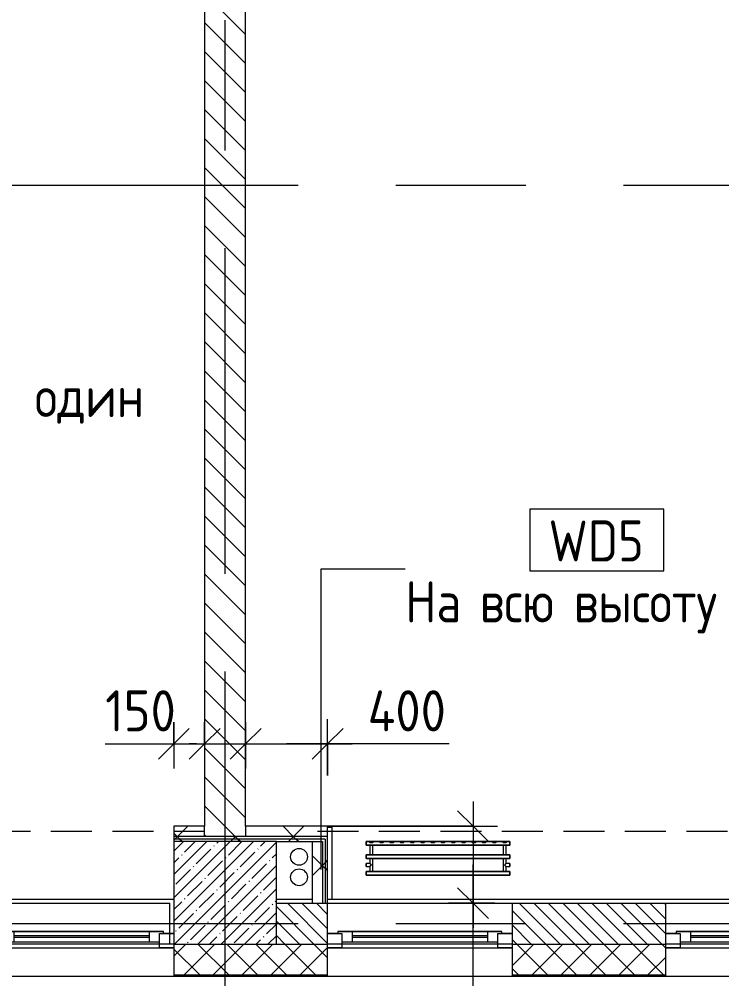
# Model space of a CAD drawing. Header units: millimetres. Extents: x 35143 to 244272, y -8553 to 29000.
# Drawn here: x 55655 to 59083, y -269 to 4409 of the extents above; entities that cross this region are included whole.
import ezdxf

# ---------------------------------------------------------------- set-up
doc = ezdxf.new("R2010")
doc.units = ezdxf.units.MM
doc.linetypes.add('ADSK_Штрих_ш2 п1', pattern=[300, 200, -100])
doc.linetypes.add('Осевая', pattern=[3175, 635, -476.25, 1587.5, -476.25])
for name, color, linetype, lineweight in [('A-ANNO-DIMS', 7, 'Continuous', 9), ('A-ANNO-DIMS-100', 7, 'Continuous', 9), ('A-DETL', 7, 'Continuous', 9), ('A-DETL-1', 7, 'ADSK_Штрих_ш2 п1', 9), ('A-GLAZ', 7, 'Continuous', 9), ('A-WALL', 7, 'Continuous', 9), ('A-WALL-1', 7, 'Continuous', 13), ('A-WALL-IDEN', 7, 'Continuous', 9), ('I-WALL', 7, 'Continuous', 9), ('S-COLS', 7, 'Continuous', 9), ('Оси', 7, 'Continuous', 9), ('Оси-2', 7, 'Осевая', 9)]:
    doc.layers.add(name, color=color, linetype=linetype, lineweight=lineweight)
for name, color, linetype, lineweight, true_color in [('A-FLOR-1', 7, 'Continuous', 9, 0xaaaaaa), ('A-WALL-2', 7, 'Continuous', 13, 0x008040), ('G-ANNO-TEXT-1', 7, 'Continuous', 9, 0x3c3c3c), ('I-WALL-2', 7, 'Continuous', 9, 0x008040), ('M-EQPM-1', 7, 'Continuous', 9, 0xaaaaaa)]:
    doc.layers.add(name, color=color, linetype=linetype, lineweight=lineweight, true_color=true_color)
doc.styles.add('GOST Common_1', font='GOST_Common.ttf', dxfattribs={"width": 0.9, "height": 200})
doc.styles.add('ISOCPEUR_1', font='isocpeur.ttf', dxfattribs={"width": 0.9, "height": 200})
doc.dimstyles.new('ISO-2_0_0_9К_Средний_округл2_1', dxfattribs={"dimscale": 304.8, "dimtxt": 199.196235, "dimasz": 0.492126, "dimexe": 0.393701, "dimexo": 0, "dimgap": 0, "dimtad": 1, "dimdec": 0, "dimrnd": 10, "dimzin": 0, "dimdsep": 46, "dimtxsty": 'ISOCPEUR_1', "dimblk1": 'OBLIQUE', "dimblk2": 'OBLIQUE', "dimsah": 1, "dimcen": 0.09, "dimdle": 0.393701, "dimazin": 0, "dimtfac": 1, "dimtdec": 4, "dimtix": 1, "dimtmove": 1, "dimatfit": 3, "dimfxl": 1, "dimtvp": 1, "dimtolj": 1, "dimtzin": 0, "dimarcsym": 2})
pattern_1 = [(45, (0, 0), (-141.42136, 141.42136), []), (135, (0, 0), (-141.42136, -141.42136), [])]

# ---------------------------------------------------------------- blocks, each defined once
blk = doc.blocks.new('BSC_Колонна _Прямоугольная - 500х500-V16-План монтажа стен и перегородок 2 этажа в осях 12-23')
at = {"layer": 'S-COLS'}
h = blk.add_hatch(dxfattribs=at)
h.set_pattern_fill('FP_28', color=256, style=0, pattern_type=2)
h.set_pattern_definition([(45, (-56660, -150), (-57.02463, 57.02463), []), (45, (-56602.975, -150), (-57.02463, 57.02463), [100.806, -20.161, 3.353, -16.808])])
h.paths.add_polyline_path([(-142, -250), (250, -250), (250, 250), (-250, 250), (-250, -250)])
for p, q in [((250, 250), (-250, 250)), ((-250, 250), (-250, -250)), ((250, -250), (250, 250)), ((-250, -250), (250, -250))]:
    blk.add_line(p, q, dxfattribs=at)
blk = doc.blocks.new('120_Окно_СКБ_1Ст - 120_Окно_СКБ_1Ст 900х2500_h_-20664874-План монтажа стен и перегородок 2 этажа в осях 12-23')
at = {"layer": 'A-GLAZ'}
for p, q in [((-450, -127), (-450, -57)), ((-450, -57), (-380, -57)), ((450, -57), (-450, -57)), ((-380, -57), (-380, -127)), ((380, -87), (-380, -87)), ((-380, -87), (-380, -127)), ((-330, -137), (-330, -87)), ((330, -137), (330, -87)), ((380, -127), (380, -57)), ((380, -57), (450, -57)), ((380, -127), (380, -87)), ((450, -57), (450, -127)), ((-380, -127), (-450, -127)), ((-450, -127), (-400, -127)), ((-380, -127), (-400, -127)), ((-400, -127), (-400, -137)), ((-400, -137), (400, -137)), ((400, -137), (-400, -137)), ((-330, -107), (330, -107)), ((330, -117), (-330, -117)), ((450, -127), (380, -127)), ((400, -127), (380, -127)), ((400, -127), (450, -127)), ((400, -137), (400, -127))]:
    blk.add_line(p, q, dxfattribs=at)
blk = doc.blocks.new('120_Окно_СКБ_2Ст - 120_Окно_СКБ_2Ст 2100х2500 _мал створка СЛЕВА_-22446485-План монтажа стен и перегородок 2 этажа в осях 12-23')
at = {"layer": 'A-GLAZ'}
for p, q in [((-1050, -127), (-1050, -57)), ((-1050, -57), (-980, -57)), ((1050, -57), (-1050, -57)), ((-980, -57), (-980, -127)), ((-220, -87), (-980, -87)), ((-980, -87), (-980, -127)), ((-930, -137), (-930, -87)), ((-270, -137), (-270, -87)), ((-220, -127), (-220, -57)), ((-220, -57), (-150, -57)), ((-220, -127), (-220, -87)), ((-150, -57), (-150, -127)), ((980, -87), (-150, -87)), ((-150, -87), (-150, -127)), ((-100, -137), (-100, -87)), ((930, -137), (930, -87)), ((980, -127), (980, -57)), ((980, -57), (1050, -57)), ((980, -127), (980, -87)), ((1050, -57), (1050, -127)), ((-980, -127), (-1050, -127)), ((-1050, -127), (-1000, -127)), ((-980, -127), (-1000, -127)), ((-1000, -127), (-1000, -137)), ((-1000, -137), (-200, -137)), ((-200, -137), (-1000, -137)), ((-930, -107), (-270, -107)), ((-270, -117), (-930, -117)), ((-150, -127), (-220, -127)), ((-200, -127), (-220, -127)), ((-200, -127), (-170, -127)), ((-200, -137), (-200, -127)), ((-150, -127), (-170, -127)), ((-170, -127), (-170, -137)), ((-170, -137), (1000, -137)), ((1000, -137), (-170, -137)), ((-100, -107), (930, -107)), ((930, -117), (-100, -117)), ((1050, -127), (980, -127)), ((1000, -127), (980, -127)), ((1000, -127), (1050, -127)), ((1000, -137), (1000, -127))]:
    blk.add_line(p, q, dxfattribs=at)
blk = doc.blocks.new('120_Окно_СКБ_2Ст - 120_Окно_СКБ_2Ст 3100х2500 _мал_ створка слева-2_-V22-План монтажа стен и перегородок 2 этажа в осях 12-23')
at = {"layer": 'A-GLAZ'}
for p, q in [((-1550, -127), (-1550, -57)), ((-1550, -57), (-1480, -57)), ((1550, -57), (-1550, -57)), ((-1480, -57), (-1480, -127)), ((-720, -87), (-1480, -87)), ((-1480, -87), (-1480, -127)), ((-1430, -137), (-1430, -87)), ((-770, -137), (-770, -87)), ((-720, -127), (-720, -57)), ((-720, -57), (-650, -57)), ((-720, -127), (-720, -87)), ((-650, -57), (-650, -127)), ((1480, -87), (-650, -87)), ((-650, -87), (-650, -127)), ((-600, -137), (-600, -87)), ((1430, -137), (1430, -87)), ((1480, -127), (1480, -57)), ((1480, -57), (1550, -57)), ((1480, -127), (1480, -87)), ((1550, -57), (1550, -127)), ((-1480, -127), (-1550, -127)), ((-1550, -127), (-1500, -127)), ((-1480, -127), (-1500, -127)), ((-1500, -127), (-1500, -137)), ((-1500, -137), (-700, -137)), ((-700, -137), (-1500, -137)), ((-1430, -107), (-770, -107)), ((-770, -117), (-1430, -117)), ((-650, -127), (-720, -127)), ((-700, -127), (-720, -127)), ((-700, -127), (-670, -127)), ((-700, -137), (-700, -127)), ((-650, -127), (-670, -127)), ((-670, -127), (-670, -137)), ((-670, -137), (1500, -137)), ((1500, -137), (-670, -137)), ((-600, -107), (1430, -107)), ((1430, -117), (-600, -117)), ((1550, -127), (1480, -127)), ((1500, -127), (1480, -127)), ((1500, -127), (1550, -127)), ((1500, -137), (1500, -127))]:
    blk.add_line(p, q, dxfattribs=at)
blk = doc.blocks.new('radiator_prado_classic_z_tip_30_po exemplyaru - Classic Z Тип 30-500-V61-План монтажа стен и перегородок 2 этажа в осях 12-23')
at = {"layer": 'M-EQPM-1'}
for p, q in [((0, 228), (0, 210)), ((700, 228), (0, 228)), ((0, 210), (0, 228)), ((0, 228), (12.5, 228)), ((0, 210), (700, 210)), ((17.5, 210), (0, 210)), ((12.5, 228), (37.5, 228)), ((37.5, 228), (12.5, 228)), ((12.5, 228), (37.5, 228)), ((12.5, 228), (17.5, 223)), ((12.5, 228), (17.5, 223)), ((32.5, 223), (17.5, 223)), ((17.5, 223), (32.5, 223)), ((17.5, 210), (17.5, 164)), ((17.5, 210), (17.5, 164)), ((18.5, 210), (17.5, 210)), ((17.5, 210), (32.5, 210)), ((32.5, 210), (17.5, 210)), ((17.5, 210), (32.5, 210)), ((19.7, 210), (18.5, 210)), ((31.5, 210), (18.5, 210)), ((21.2, 210), (19.7, 210)), ((25, 210), (21.2, 210)), ((32.5, 210), (25, 210)), ((32.5, 223), (37.5, 228)), ((37.5, 228), (32.5, 223)), ((32.5, 164), (32.5, 210)), ((32.5, 164), (32.5, 210)), ((667.5, 210), (32.5, 210)), ((37.5, 228), (62.5, 228)), ((62.5, 228), (87.5, 228)), ((87.5, 228), (62.5, 228)), ((62.5, 228), (87.5, 228)), ((62.5, 228), (67.5, 223)), ((62.5, 228), (67.5, 223)), ((82.5, 223), (67.5, 223)), ((67.5, 223), (82.5, 223)), ((82.5, 223), (87.5, 228)), ((87.5, 228), (82.5, 223)), ((87.5, 228), (112.5, 228)), ((112.5, 228), (137.5, 228)), ((137.5, 228), (112.5, 228)), ((112.5, 228), (137.5, 228)), ((112.5, 228), (117.5, 223)), ((112.5, 228), (117.5, 223)), ((132.5, 223), (117.5, 223)), ((117.5, 223), (132.5, 223)), ((132.5, 223), (137.5, 228)), ((137.5, 228), (132.5, 223)), ((137.5, 228), (162.5, 228)), ((162.5, 228), (187.5, 228)), ((187.5, 228), (162.5, 228)), ((162.5, 228), (187.5, 228)), ((162.5, 228), (167.5, 223)), ((162.5, 228), (167.5, 223)), ((182.5, 223), (167.5, 223)), ((167.5, 223), (182.5, 223)), ((182.5, 223), (187.5, 228)), ((187.5, 228), (182.5, 223)), ((187.5, 228), (212.5, 228)), ((212.5, 228), (237.5, 228)), ((237.5, 228), (212.5, 228)), ((212.5, 228), (237.5, 228)), ((212.5, 228), (217.5, 223)), ((212.5, 228), (217.5, 223)), ((232.5, 223), (217.5, 223)), ((217.5, 223), (232.5, 223)), ((232.5, 223), (237.5, 228)), ((237.5, 228), (232.5, 223)), ((237.5, 228), (262.1, 228)), ((262.5, 228), (287.5, 228)), ((287.5, 228), (262.5, 228)), ((262.5, 228), (287.5, 228)), ((262.5, 228), (267.5, 223)), ((262.5, 228), (267.5, 223)), ((282.5, 223), (267.5, 223)), ((267.5, 223), (282.5, 223)), ((282.5, 223), (287.5, 228)), ((287.5, 228), (282.5, 223)), ((287.5, 228), (312.5, 228)), ((312.5, 228), (337.5, 228)), ((337.5, 228), (312.5, 228)), ((312.5, 228), (337.5, 228)), ((312.5, 228), (317.5, 223)), ((312.5, 228), (317.5, 223)), ((332.5, 223), (317.5, 223)), ((317.5, 223), (332.5, 223)), ((332.5, 223), (337.5, 228)), ((337.5, 228), (332.5, 223)), ((337.5, 228), (362.5, 228)), ((362.5, 228), (387.5, 228)), ((387.5, 228), (362.5, 228)), ((362.5, 228), (387.5, 228)), ((362.5, 228), (367.5, 223)), ((362.5, 228), (367.5, 223)), ((382.5, 223), (367.5, 223)), ((367.5, 223), (382.5, 223)), ((382.5, 223), (387.5, 228)), ((387.5, 228), (382.5, 223)), ((387.5, 228), (412.5, 228)), ((412.5, 228), (437.5, 228)), ((437.5, 228), (412.5, 228)), ((412.5, 228), (437.5, 228)), ((412.5, 228), (417.5, 223)), ((412.5, 228), (417.5, 223)), ((432.5, 223), (417.5, 223)), ((417.5, 223), (432.5, 223)), ((432.5, 223), (437.5, 228)), ((437.5, 228), (432.5, 223)), ((437.5, 228), (462.5, 228)), ((462.5, 228), (487.5, 228)), ((487.5, 228), (462.5, 228)), ((462.5, 228), (487.5, 228)), ((462.5, 228), (467.5, 223)), ((462.5, 228), (467.5, 223)), ((482.5, 223), (467.5, 223)), ((467.5, 223), (482.5, 223)), ((482.5, 223), (487.5, 228)), ((487.5, 228), (482.5, 223)), ((487.5, 228), (512.5, 228)), ((512.5, 228), (537.5, 228)), ((537.5, 228), (512.5, 228)), ((512.5, 228), (537.5, 228)), ((512.5, 228), (517.5, 223)), ((512.5, 228), (517.5, 223)), ((532.5, 223), (517.5, 223)), ((517.5, 223), (532.5, 223)), ((532.5, 223), (537.5, 228)), ((537.5, 228), (532.5, 223)), ((537.5, 228), (562.5, 228)), ((562.5, 228), (587.5, 228)), ((587.5, 228), (562.5, 228)), ((562.5, 228), (587.5, 228)), ((562.5, 228), (567.5, 223)), ((562.5, 228), (567.5, 223)), ((582.5, 223), (567.5, 223)), ((567.5, 223), (582.5, 223)), ((582.5, 223), (587.5, 228)), ((587.5, 228), (582.5, 223)), ((587.5, 228), (612.5, 228)), ((612.5, 228), (637.5, 228)), ((637.5, 228), (612.5, 228)), ((612.5, 228), (637.5, 228)), ((612.5, 228), (617.5, 223)), ((617.5, 223), (612.5, 228)), ((632.5, 223), (617.5, 223)), ((617.5, 223), (632.5, 223)), ((632.5, 223), (637.5, 228)), ((637.5, 228), (632.5, 223)), ((637.5, 228), (662.5, 228)), ((662.5, 228), (687.5, 228)), ((687.5, 228), (662.5, 228)), ((662.5, 228), (687.5, 228)), ((662.5, 228), (667.5, 223)), ((662.5, 228), (667.5, 223)), ((682.5, 223), (667.5, 223)), ((667.5, 223), (682.5, 223)), ((667.5, 210), (667.5, 164)), ((667.5, 210), (667.5, 164)), ((682.5, 210), (667.5, 210)), ((667.5, 210), (682.5, 210)), ((671.2, 210), (667.5, 210)), ((667.5, 210), (682.5, 210)), ((681.5, 210), (668.5, 210)), ((682.5, 210), (671.2, 210)), ((682.5, 223), (687.5, 228)), ((687.5, 228), (682.5, 223)), ((682.5, 164), (682.5, 210)), ((682.5, 164), (682.5, 210)), ((700, 210), (682.5, 210)), ((687.5, 228), (700, 228)), ((700, 210), (700, 228)), ((700, 228), (700, 210)), ((700, 164), (0, 164)), ((0, 164), (0, 146)), ((0, 146), (0, 164)), ((0, 164), (17.5, 164)), ((0, 146), (700, 146)), ((17.5, 146), (0, 146)), ((32.5, 164), (17.5, 164)), ((17.5, 164), (32.5, 164)), ((32.5, 164), (17.5, 164)), ((17.5, 164), (32.5, 164)), ((17.5, 146), (17.5, 121.5)), ((17.5, 146), (17.5, 121.5)), ((17.5, 146), (19.7, 146)), ((32.5, 146), (17.5, 146)), ((17.5, 146), (32.5, 146)), ((32.5, 146), (17.5, 146)), ((18.5, 164), (31.5, 164)), ((31.5, 146), (18.5, 146)), ((19.7, 146), (26.9, 146)), ((26.9, 146), (28.7, 146)), ((28.7, 146), (32.5, 146)), ((32.5, 164), (667.5, 164)), ((32.5, 82), (32.5, 146)), ((32.5, 82), (32.5, 146)), ((667.5, 146), (32.5, 146)), ((682.5, 164), (667.5, 164)), ((667.5, 164), (682.5, 164)), ((682.5, 164), (667.5, 164)), ((667.5, 164), (682.5, 164)), ((667.5, 146), (667.5, 82)), ((667.5, 146), (667.5, 82)), ((667.5, 146), (682.5, 146)), ((682.5, 146), (667.5, 146)), ((667.5, 146), (682.5, 146)), ((682.5, 146), (667.5, 146)), ((668.5, 164), (681.5, 164)), ((681.5, 146), (668.5, 146)), ((682.5, 164), (700, 164)), ((682.5, 121.5), (682.5, 146)), ((682.5, 121.5), (682.5, 146)), ((700, 146), (682.5, 146)), ((700, 146), (700, 164)), ((700, 164), (700, 146)), ((17.5, 121.5), (0, 121.5)), ((17.5, 121.5), (0, 121.5)), ((0, 121.5), (0, 121.2)), ((0, 106.5), (0, 121.5)), ((0, 121.2), (0, 106.8)), ((0, 121.2), (0, 120.5)), ((0, 120.5), (0, 121.2)), ((0, 121.2), (0, 121.2)), ((0, 120.5), (0, 119.3)), ((0, 119.3), (0, 120.5)), ((0, 119.3), (0, 117.8)), ((0, 117.8), (0, 119.3)), ((0, 117.8), (0, 115.9)), ((0, 115.9), (0, 117.8)), ((0, 115.9), (0, 114)), ((0, 114), (0, 115.9)), ((0, 114), (0, 112.1)), ((0, 112.1), (0, 114)), ((0, 112.1), (0, 110.2)), ((0, 110.2), (0, 112.1)), ((0, 110.2), (0, 108.7)), ((0, 108.7), (0, 110.2)), ((0, 108.7), (0, 107.5)), ((0, 106.8), (0, 108.7)), ((0, 107.5), (0, 106.8)), ((0, 106.8), (0, 106.5)), ((0, 106.8), (0, 106.8)), ((0, 106.5), (17.5, 106.5)), ((0, 106.5), (17.5, 106.5)), ((17.5, 106.5), (17.5, 82)), ((17.5, 106.5), (17.5, 82)), ((700, 121.5), (682.5, 121.5)), ((700, 121.5), (682.5, 121.5)), ((682.5, 82), (682.5, 106.5)), ((682.5, 106.5), (700, 106.5)), ((682.5, 82), (682.5, 106.5)), ((682.5, 106.5), (700, 106.5)), ((700, 121.5), (700, 106.5)), ((700, 121.2), (700, 121.5)), ((700, 121.5), (700, 121.2)), ((700, 121.2), (700, 121.5)), ((700, 106.8), (700, 121.2)), ((700, 121.2), (700, 106.8)), ((700, 120.5), (700, 121.2)), ((700, 119.3), (700, 120.5)), ((700, 117.8), (700, 119.3)), ((700, 115.9), (700, 117.8)), ((700, 114), (700, 115.9)), ((700, 112.1), (700, 114)), ((700, 106.8), (700, 112.1)), ((700, 106.5), (700, 106.8)), ((700, 106.8), (700, 106.5)), ((700, 106.5), (700, 106.8)), ((700, 82), (0, 82)), ((0, 82), (0, 64)), ((0, 64), (0, 82)), ((0, 82), (17.5, 82)), ((700, 64), (0, 64)), ((0, 64), (700, 64)), ((18.5, 82), (17.5, 82)), ((17.5, 82), (32.5, 82)), ((32.5, 82), (17.5, 82)), ((17.5, 82), (32.5, 82)), ((32.5, 82), (18.5, 82)), ((18.5, 82), (31.5, 82)), ((32.5, 82), (667.5, 82)), ((682.5, 82), (667.5, 82)), ((667.5, 82), (682.5, 82)), ((682.5, 82), (667.5, 82)), ((667.5, 82), (682.5, 82)), ((668.5, 82), (681.5, 82)), ((682.5, 82), (700, 82)), ((700, 64), (700, 82)), ((700, 82), (700, 64))]:
    blk.add_line(p, q, dxfattribs=at)
for points, knots in [([(17.8, 121.2), (17.7, 121.3), (17.7, 121.3), (17.5, 121.5), (17.5, 121.5), (17.5, 121.5)], [0.8571429, 0.8571429, 0.8571429, 0.8571429, 0.8928571, 0.9285714, 1, 1, 1, 1]), ([(17.5, 121.5), (17.5, 121.5), (17.5, 121.5), (17.7, 121.3), (17.7, 121.3), (17.8, 121.2)], [0, 0, 0, 0, 0.0714286, 0.1071429, 0.1428571, 0.1428571, 0.1428571, 0.1428571]), ([(17.5, 121.5), (17.5, 121.5), (17.5, 121.5), (17.7, 121.3), (17.7, 121.3), (17.8, 121.2)], [0, 0, 0, 0, 0.0714286, 0.1071429, 0.1428571, 0.1428571, 0.1428571, 0.1428571]), ([(25, 114), (24.5, 114.5), (23.6, 115.4), (22.4, 116.6), (21.6, 117.4), (21.1, 117.9), (20.8, 118.2), (20.5, 118.5), (20.2, 118.8), (19.8, 119.1), (19.6, 119.4), (19.3, 119.7), (19, 120), (18.7, 120.3), (18.5, 120.5), (18.3, 120.7), (18.1, 120.9), (17.9, 121.1), (17.8, 121.2), (17.7, 121.3), (17.5, 121.5), (17.5, 121.5), (17.5, 121.5)], [0, 0, 0, 0, 0.142857, 0.285714, 0.357143, 0.392857, 0.428571, 0.464286, 0.5, 0.535714, 0.571429, 0.607143, 0.642857, 0.678571, 0.714286, 0.75, 0.785714, 0.821429, 0.857143, 0.892857, 0.928571, 1, 1, 1, 1]), ([(17.5, 106.5), (17.5, 106.5), (17.5, 106.5), (17.7, 106.7), (17.8, 106.8), (17.9, 106.9), (18.1, 107.1), (18.3, 107.3), (18.5, 107.5), (18.7, 107.7), (19, 108), (19.3, 108.3), (19.6, 108.6), (19.8, 108.9), (20.3, 109.3), (20.7, 109.7), (21.1, 110.1), (21.6, 110.6), (22.4, 111.4), (23.6, 112.6), (24.5, 113.5), (25, 114)], [0, 0, 0, 0, 0.071429, 0.107143, 0.142857, 0.178571, 0.214286, 0.25, 0.285714, 0.321429, 0.357143, 0.392857, 0.428571, 0.464286, 0.5, 0.571429, 0.607143, 0.642857, 0.714286, 0.857143, 1, 1, 1, 1]), ([(17.5, 106.5), (17.5, 106.5), (17.5, 106.5), (17.7, 106.7), (17.7, 106.7), (17.8, 106.8)], [0, 0, 0, 0, 0.0714286, 0.1071429, 0.1428571, 0.1428571, 0.1428571, 0.1428571]), ([(17.8, 106.8), (17.7, 106.7), (17.7, 106.7), (17.5, 106.5), (17.5, 106.5), (17.5, 106.5)], [0.8571429, 0.8571429, 0.8571429, 0.8571429, 0.8928571, 0.9285714, 1, 1, 1, 1]), ([(17.8, 106.8), (17.7, 106.7), (17.7, 106.7), (17.5, 106.5), (17.5, 106.5), (17.5, 106.5)], [0.8571429, 0.8571429, 0.8571429, 0.8571429, 0.8928571, 0.9285714, 1, 1, 1, 1]), ([(17.8, 121.2), (17.8, 121.2), (17.9, 121.1), (18.1, 120.9), (18.3, 120.7), (18.5, 120.5), (18.7, 120.3), (19, 120), (19.3, 119.7), (19.6, 119.4), (19.8, 119.1), (20.3, 118.7), (20.7, 118.3), (21.1, 117.9), (21.6, 117.4), (22.4, 116.6), (23.1, 115.9), (23.6, 115.4)], [0.1428571, 0.1428571, 0.1428571, 0.1428571, 0.1785714, 0.2142857, 0.25, 0.2857143, 0.3214286, 0.3571429, 0.3928571, 0.4285714, 0.4642857, 0.5, 0.5714286, 0.6071429, 0.6428571, 0.7142857, 0.8571429, 0.8571429, 0.8571429, 0.8571429]), ([(22.1, 111.1), (21.9, 110.9), (21.6, 110.6), (21.1, 110.1), (20.8, 109.8), (20.5, 109.5), (20.2, 109.2), (19.8, 108.9), (19.6, 108.6), (19.3, 108.3), (19, 108), (18.7, 107.7), (18.5, 107.5), (18.3, 107.3), (18.1, 107.1), (17.9, 106.9), (17.8, 106.8), (17.8, 106.8)], [0.2857143, 0.2857143, 0.2857143, 0.2857143, 0.3571429, 0.3928571, 0.4285714, 0.4642857, 0.5, 0.5357143, 0.5714286, 0.6071429, 0.6428571, 0.6785714, 0.7142857, 0.75, 0.7857143, 0.8214286, 0.8571429, 0.8571429, 0.8571429, 0.8571429]), ([(17.8, 106.8), (17.8, 106.8), (17.9, 106.9), (18.1, 107.1), (18.3, 107.3), (18.5, 107.5), (18.7, 107.7), (19, 108), (19.3, 108.3), (19.6, 108.6), (19.9, 108.8), (20.3, 109.3), (20.6, 109.6), (20.8, 109.8)], [0.1428571, 0.1428571, 0.1428571, 0.1428571, 0.1785714, 0.2142857, 0.25, 0.2857143, 0.3214286, 0.3571429, 0.3928571, 0.4285714, 0.4642857, 0.5, 0.5714286, 0.5714286, 0.5714286, 0.5714286]), ([(19.6, 119.4), (19.7, 119.3), (19.9, 119.2), (20.3, 118.7), (20.6, 118.4), (20.8, 118.2)], [0.4285714, 0.4285714, 0.4285714, 0.4285714, 0.4642857, 0.5, 0.5714286, 0.5714286, 0.5714286, 0.5714286]), ([(22.1, 116.9), (21.9, 117.1), (21.6, 117.4), (21.1, 117.9), (20.9, 118.1), (20.8, 118.2)], [0.2857143, 0.2857143, 0.2857143, 0.2857143, 0.3571429, 0.3928571, 0.4285714, 0.4285714, 0.4285714, 0.4285714]), ([(20.8, 118.2), (20.9, 118.1), (21.1, 117.9), (21.6, 117.4), (21.9, 117.1), (22.1, 116.9)], [0.5714286, 0.5714286, 0.5714286, 0.5714286, 0.6071429, 0.6428571, 0.7142857, 0.7142857, 0.7142857, 0.7142857]), ([(20.8, 109.8), (20.9, 109.9), (21.1, 110.1), (21.6, 110.6), (21.9, 110.9), (22.1, 111.1)], [0.5714286, 0.5714286, 0.5714286, 0.5714286, 0.6071429, 0.6428571, 0.7142857, 0.7142857, 0.7142857, 0.7142857]), ([(22.1, 111.1), (21.9, 110.9), (21.6, 110.6), (21.1, 110.1), (20.9, 109.9), (20.8, 109.8)], [0.2857143, 0.2857143, 0.2857143, 0.2857143, 0.3571429, 0.3928571, 0.4285714, 0.4285714, 0.4285714, 0.4285714]), ([(675, 114), (675.5, 114.5), (676.4, 115.4), (677.6, 116.6), (678.4, 117.4), (678.9, 117.9), (679.2, 118.2), (679.5, 118.5), (679.8, 118.8), (680.1, 119.2), (680.4, 119.4), (680.7, 119.7), (681, 120), (681.3, 120.3), (681.5, 120.5), (681.7, 120.7), (681.9, 120.9), (682.1, 121.1), (682.2, 121.2), (682.3, 121.3), (682.5, 121.5), (682.5, 121.5), (682.5, 121.5)], [0, 0, 0, 0, 0.142857, 0.285714, 0.357143, 0.392857, 0.428571, 0.464286, 0.5, 0.535714, 0.571429, 0.607143, 0.642857, 0.678571, 0.714286, 0.75, 0.785714, 0.821429, 0.857143, 0.892857, 0.928571, 1, 1, 1, 1]), ([(682.5, 106.5), (682.5, 106.5), (682.5, 106.5), (682.3, 106.7), (682.2, 106.8), (682.1, 106.9), (681.9, 107.1), (681.7, 107.3), (681.5, 107.5), (681.3, 107.7), (681, 108), (680.7, 108.3), (680.4, 108.6), (680.1, 108.8), (679.7, 109.3), (679.3, 109.7), (678.9, 110.1), (678.4, 110.6), (677.6, 111.4), (676.4, 112.6), (675.5, 113.5), (675, 114)], [0, 0, 0, 0, 0.071429, 0.107143, 0.142857, 0.178571, 0.214286, 0.25, 0.285714, 0.321429, 0.357143, 0.392857, 0.428571, 0.464286, 0.5, 0.571429, 0.607143, 0.642857, 0.714286, 0.857143, 1, 1, 1, 1]), ([(682.2, 121.2), (682.2, 121.2), (682.1, 121.1), (681.9, 120.9), (681.7, 120.7), (681.5, 120.5), (681.3, 120.3), (681, 120), (680.7, 119.7), (680.4, 119.4), (680.1, 119.2), (679.7, 118.7), (679.3, 118.3), (678.9, 117.9), (678.4, 117.4), (677.6, 116.6), (676.9, 115.9), (676.4, 115.4)], [0.1428571, 0.1428571, 0.1428571, 0.1428571, 0.1785714, 0.2142857, 0.25, 0.2857143, 0.3214286, 0.3571429, 0.3928571, 0.4285714, 0.4642857, 0.5, 0.5714286, 0.6071429, 0.6428571, 0.7142857, 0.8571429, 0.8571429, 0.8571429, 0.8571429]), ([(682.2, 121.2), (682.2, 121.2), (682.1, 121.1), (681.9, 120.9), (681.7, 120.7), (681.5, 120.5), (681.3, 120.3), (681, 120), (680.7, 119.7), (680.4, 119.4), (680.1, 119.2), (679.7, 118.7), (679.3, 118.3), (678.9, 117.9), (678.4, 117.4), (677.6, 116.6), (676.9, 115.9), (676.4, 115.4)], [0.1428571, 0.1428571, 0.1428571, 0.1428571, 0.1785714, 0.2142857, 0.25, 0.2857143, 0.3214286, 0.3571429, 0.3928571, 0.4285714, 0.4642857, 0.5, 0.5714286, 0.6071429, 0.6428571, 0.7142857, 0.8571429, 0.8571429, 0.8571429, 0.8571429]), ([(676.4, 115.4), (676.9, 115.9), (677.6, 116.6), (678.4, 117.4), (678.9, 117.9), (679.2, 118.2), (679.5, 118.5), (679.8, 118.8), (680.1, 119.2), (680.4, 119.4), (680.7, 119.7), (681, 120), (681.3, 120.3), (681.5, 120.5), (681.7, 120.7), (681.9, 120.9), (682.1, 121.1), (682.2, 121.2), (682.2, 121.2)], [0.1428571, 0.1428571, 0.1428571, 0.1428571, 0.2857143, 0.3571429, 0.3928571, 0.4285714, 0.4642857, 0.5, 0.5357143, 0.5714286, 0.6071429, 0.6428571, 0.6785714, 0.7142857, 0.75, 0.7857143, 0.8214286, 0.8571429, 0.8571429, 0.8571429, 0.8571429]), ([(677.9, 111.1), (678.1, 110.9), (678.4, 110.6), (678.9, 110.1), (679.2, 109.8), (679.5, 109.5), (679.8, 109.2), (680.1, 108.8), (680.4, 108.6), (680.7, 108.3), (681, 108), (681.3, 107.7), (681.5, 107.5), (681.7, 107.3), (681.9, 107.1), (682.1, 106.9), (682.2, 106.8), (682.2, 106.8)], [0.2857143, 0.2857143, 0.2857143, 0.2857143, 0.3571429, 0.3928571, 0.4285714, 0.4642857, 0.5, 0.5357143, 0.5714286, 0.6071429, 0.6428571, 0.6785714, 0.7142857, 0.75, 0.7857143, 0.8214286, 0.8571429, 0.8571429, 0.8571429, 0.8571429]), ([(677.9, 111.1), (678.1, 110.9), (678.4, 110.6), (678.9, 110.1), (679.2, 109.8), (679.5, 109.5), (679.8, 109.2), (680.1, 108.8), (680.4, 108.6), (680.7, 108.3), (681, 108), (681.3, 107.7), (681.5, 107.5), (681.7, 107.3), (681.9, 107.1), (682.1, 106.9), (682.2, 106.8), (682.2, 106.8)], [0.2857143, 0.2857143, 0.2857143, 0.2857143, 0.3571429, 0.3928571, 0.4285714, 0.4642857, 0.5, 0.5357143, 0.5714286, 0.6071429, 0.6428571, 0.6785714, 0.7142857, 0.75, 0.7857143, 0.8214286, 0.8571429, 0.8571429, 0.8571429, 0.8571429]), ([(682.2, 106.8), (682.2, 106.8), (682.1, 106.9), (681.9, 107.1), (681.7, 107.3), (681.5, 107.5), (681.3, 107.7), (681, 108), (680.7, 108.3), (680.4, 108.6), (680.1, 108.8), (679.7, 109.3), (679.3, 109.7), (678.9, 110.1), (678.4, 110.6), (678.1, 110.9), (677.9, 111.1)], [0.1428571, 0.1428571, 0.1428571, 0.1428571, 0.1785714, 0.2142857, 0.25, 0.2857143, 0.3214286, 0.3571429, 0.3928571, 0.4285714, 0.4642857, 0.5, 0.5714286, 0.6071429, 0.6428571, 0.7142857, 0.7142857, 0.7142857, 0.7142857]), ([(682.5, 121.5), (682.5, 121.5), (682.5, 121.5), (682.3, 121.3), (682.3, 121.3), (682.2, 121.2)], [0, 0, 0, 0, 0.0714286, 0.1071429, 0.1428571, 0.1428571, 0.1428571, 0.1428571]), ([(682.5, 121.5), (682.5, 121.5), (682.5, 121.5), (682.3, 121.3), (682.3, 121.3), (682.2, 121.2)], [0, 0, 0, 0, 0.0714286, 0.1071429, 0.1428571, 0.1428571, 0.1428571, 0.1428571]), ([(682.2, 121.2), (682.3, 121.3), (682.3, 121.3), (682.5, 121.5), (682.5, 121.5), (682.5, 121.5)], [0.8571429, 0.8571429, 0.8571429, 0.8571429, 0.8928571, 0.9285714, 1, 1, 1, 1]), ([(682.2, 106.8), (682.3, 106.7), (682.3, 106.7), (682.5, 106.5), (682.5, 106.5), (682.5, 106.5)], [0.8571429, 0.8571429, 0.8571429, 0.8571429, 0.8928571, 0.9285714, 1, 1, 1, 1]), ([(682.2, 106.8), (682.3, 106.7), (682.3, 106.7), (682.5, 106.5), (682.5, 106.5), (682.5, 106.5)], [0.8571429, 0.8571429, 0.8571429, 0.8571429, 0.8928571, 0.9285714, 1, 1, 1, 1]), ([(682.5, 106.5), (682.5, 106.5), (682.5, 106.5), (682.3, 106.7), (682.3, 106.7), (682.2, 106.8)], [0, 0, 0, 0, 0.0714286, 0.1071429, 0.1428571, 0.1428571, 0.1428571, 0.1428571])]:
    blk.add_open_spline(points, degree=3, knots=knots, dxfattribs=at)
for points in [[(20.8, 118.2), (20.7, 118.3), (20.5, 118.5), (20.2, 118.8), (19.9, 119.2), (19.6, 119.4), (19.3, 119.7), (19, 120), (18.7, 120.3), (18.5, 120.5), (18.3, 120.7), (18.1, 120.9), (17.9, 121.1), (17.8, 121.2), (17.8, 121.2)], [(17.8, 121.2), (17.8, 121.2), (17.9, 121.1), (18.1, 120.9), (18.3, 120.7), (18.5, 120.5), (18.7, 120.3), (19, 120), (19.3, 119.7), (19.5, 119.5), (19.6, 119.4)], [(20.8, 109.8), (20.7, 109.7), (20.5, 109.5), (20.2, 109.2), (19.9, 108.8), (19.6, 108.6), (19.3, 108.3), (19, 108), (18.7, 107.7), (18.5, 107.5), (18.3, 107.3), (18.1, 107.1), (17.9, 106.9), (17.8, 106.8), (17.8, 106.8)], [(23.6, 115.4), (23.1, 115.9), (22.6, 116.4), (22.1, 116.9)], [(22.1, 116.9), (22.6, 116.4), (23.1, 115.9), (23.6, 115.4)], [(25, 114), (24.5, 113.5), (23.6, 112.6), (22.6, 111.6), (22.1, 111.1)], [(22.1, 111.1), (22.6, 111.6), (23.1, 112.1), (23.6, 112.6)], [(23.6, 112.6), (23.1, 112.1), (22.6, 111.6), (22.1, 111.1)], [(25, 114), (24.5, 114.5), (24, 115), (23.6, 115.4)], [(23.6, 115.4), (24, 115), (24.5, 114.5), (25, 114)], [(23.6, 115.4), (24, 115), (24.5, 114.5), (25, 114)], [(23.6, 112.6), (24, 113), (24.5, 113.5), (25, 114)], [(25, 114), (24.5, 113.5), (24, 113), (23.6, 112.6)], [(676.4, 115.4), (676, 115), (675.5, 114.5), (675, 114)], [(676.4, 115.4), (676, 115), (675.5, 114.5), (675, 114)], [(675, 114), (675.5, 114.5), (676, 115), (676.4, 115.4)], [(675, 114), (675.5, 113.5), (676.4, 112.6), (677.4, 111.6), (677.9, 111.1)], [(675, 114), (675.5, 113.5), (676.4, 112.6), (677.4, 111.6), (677.9, 111.1)], [(677.9, 111.1), (677.4, 111.6), (676.4, 112.6), (675.5, 113.5), (675, 114)]]:
    blk.add_open_spline(points, degree=3, dxfattribs=at)
blk = doc.blocks.new('DIMBLOCK41-План монтажа стен и перегородок 2 этажа в осях 12-23')
at = {"layer": 'A-ANNO-DIMS-100'}
for p, q in [((57160, 722), (57160, 996)), ((56760, 982.1), (56760, 756)), ((56760, 876), (56760, 982.1)), ((56640, 876), (57280, 876)), ((57255.1, 876), (56960, 876)), ((57160, 876), (57160, 722)), ((57753.5, 876), (57255.1, 876))]:
    blk.add_line(p, q, dxfattribs=at)
at = {"layer": 'A-ANNO-DIMS-100', "lineweight": 20}
for p, q in [((56760, 876), (56835, 951)), ((57160, 876), (57235, 951)), ((56760, 876), (56685, 801)), ((57160, 876), (57085, 801))]:
    blk.add_line(p, q, dxfattribs=at)
at = {"layer": 'A-ANNO-DIMS-100', "color": 0, "insert": (57355.1, 1137.3), "char_height": 200, "width": 478.071, "attachment_point": 1, "line_spacing_factor": 1.149209, "style": 'ISOCPEUR_1'}
blk.add_mtext('400', dxfattribs=at)
blk = doc.blocks.new('_Oblique')
at = {"color": 0, "linetype": 'ByBlock', "lineweight": -2}
blk.add_line((-0.5, -0.5), (0.5, 0.5), dxfattribs=at)
blk = doc.blocks.new('DIMBLOCK42-План монтажа стен и перегородок 2 этажа в осях 12-23')
at = {"layer": 'A-ANNO-DIMS-100'}
for p, q in [((57869.1, 595), (57869.1, -20)), ((57160, 475), (57989.1, 475)), ((57869.1, 475), (57160, 475)), ((57869.1, -242.3), (57869.1, 287.5)), ((57975.2, 100), (57749.1, 100)), ((57869.1, 100), (57975.2, 100)), ((57869.1, -721.5), (57869.1, -242.3))]:
    blk.add_line(p, q, dxfattribs=at)
at = {"layer": 'A-ANNO-DIMS-100', "lineweight": 20}
for p, q in [((57869.1, 475), (57794.1, 550)), ((57869.1, 475), (57944.1, 400)), ((57869.1, 100), (57794.1, 175)), ((57869.1, 100), (57944.1, 25))]:
    blk.add_line(p, q, dxfattribs=at)
at = {"layer": 'A-ANNO-DIMS-100', "color": 0, "insert": (57607.9, -721.5), "char_height": 200, "width": 455.087, "attachment_point": 1, "rotation": 90, "line_spacing_factor": 1.149209, "style": 'ISOCPEUR_1'}
blk.add_mtext('380', dxfattribs=at)
blk = doc.blocks.new('DIMBLOCK43-План монтажа стен и перегородок 2 этажа в осях 12-23')
at = {"layer": 'A-ANNO-DIMS-100'}
for p, q in [((56410, 982.1), (56410, 756)), ((56410, 876), (56410, 982.1)), ((56560, 982.1), (56560, 756)), ((56560, 876), (56560, 982.1)), ((56075, 876), (56519.7, 876)), ((56290, 876), (56680, 876)), ((56519.7, 876), (56485, 876))]:
    blk.add_line(p, q, dxfattribs=at)
at = {"layer": 'A-ANNO-DIMS-100', "lineweight": 20}
for p, q in [((56410, 876), (56485, 951)), ((56560, 876), (56635, 951)), ((56410, 876), (56335, 801)), ((56560, 876), (56485, 801))]:
    blk.add_line(p, q, dxfattribs=at)
at = {"layer": 'A-ANNO-DIMS-100', "color": 0, "insert": (56075, 1137.3), "char_height": 200, "width": 413.715, "attachment_point": 1, "line_spacing_factor": 1.149209, "style": 'ISOCPEUR_1'}
blk.add_mtext('150', dxfattribs=at)
blk = doc.blocks.new('М_стена2 - Типоразмер-30678229-План монтажа стен и перегородок 2 этажа в осях 12-23')
at = {"layer": 'A-WALL-IDEN'}
for p, q in [((3.258, 1.523), (-3.273, 1.523)), ((-3.273, 1.523), (-3.273, -1.477)), ((3.258, -1.477), (3.258, 1.523)), ((-3.273, -1.477), (3.258, -1.477))]:
    blk.add_line(p, q, dxfattribs=at)

msp = doc.modelspace()

# ---------------------------------------------------------------- hatches: boundary and pattern name
at = {"layer": 'A-WALL'}
h = msp.add_hatch(dxfattribs=at)
h.set_pattern_fill('FP_20', color=256, style=0, pattern_type=2)
h.set_pattern_definition([(135, (0, 0), (-35.35534, -35.35534), [])])
h.paths.add_polyline_path([(57160, -100), (57160, 100), (56910, 100), (56910, -100)])
h.paths.add_polyline_path([(58338.3, -100), (58810, -100), (58810, 100), (58060, 100), (58060, -100)])
h = msp.add_hatch(dxfattribs=at)
h.set_pattern_fill('FP_21', color=256, style=0, pattern_type=2)
h.set_pattern_definition([(45, (0, 0), (-70.71068, 70.71068), []), (135, (0, 0), (-70.71068, -70.71068), [])])
h.paths.add_polyline_path([(75700, -250), (75700, -100), (71560, -100), (71560, -250), (75449.1, -250)])
h.paths.add_polyline_path([(70660, -250), (70660, -100), (67060, -100), (67060, -250), (70352.2, -250)])
h.paths.add_polyline_path([(65983.5, -250), (66160, -250), (66160, -100), (65160, -100), (65160, -250), (65910, -250)])
h.paths.add_polyline_path([(61614.8, -250), (62060, -250), (62060, -100), (60910, -100), (60910, -250)])
h.paths.add_polyline_path([(58810, -250), (58810, -100), (58060, -100), (58060, -250), (58702.3, -250)])
h.paths.add_polyline_path([(57160, -250), (57160, -100), (56410, -100), (56410, -250), (56910, -250)])
h.paths.add_polyline_path([(52877.4, -250), (53310, -250), (53310, -100), (51910, -100), (51910, -250), (52149.3, -250)])
h.paths.add_polyline_path([(47410, -250), (48810, -250), (48810, -100), (47410, -100)])
h.paths.add_polyline_path([(43411.8, -250), (44036.3, -250), (44036.3, -100), (42660, -100), (42660, -250), (42683.7, -250)])
h.paths.add_polyline_path([(45310, -250), (45310, -100), (44936.3, -100), (44936.3, -250)])
h.paths.add_polyline_path([(39043.1, -250), (39560, -250), (39560, -100), (38742.7, -100), (38742.7, -250)])
at = {"layer": 'I-WALL'}
h = msp.add_hatch(dxfattribs=at)
h.set_pattern_fill('FP_19', color=256, style=0, pattern_type=2)
h.set_pattern_definition([(135, (0, 0), (-70.71068, -70.71068), [])])
h.paths.add_polyline_path([(56760, 425), (56760, 7400), (56560, 7400), (56560, 425)])
at = {"layer": 'I-WALL-2'}
h = msp.add_hatch(dxfattribs=at)
h.set_pattern_fill('FP_58', color=256, style=0, pattern_type=2)
h.set_pattern_definition(pattern_1)
h.paths.add_polyline_path([(56560, 425), (56560, 475), (56410, 475), (56410, 425), (56518, 425)])
h = msp.add_hatch(dxfattribs=at)
h.set_pattern_fill('FP_58', color=256, style=0, pattern_type=2)
h.set_pattern_definition(pattern_1)
h.paths.add_polyline_path([(57160, 425), (57160, 475), (56760, 475), (56760, 425), (57147.5, 425)])
h = msp.add_hatch(dxfattribs=at)
h.set_pattern_fill('FP_58', color=256, style=0, pattern_type=2)
h.set_pattern_definition(pattern_1)
h.paths.add_polyline_path([(56760, 412.5), (56760, 425), (56410, 425), (56410, 412.5), (56560, 412.5)])
h = msp.add_hatch(dxfattribs=at)
h.set_pattern_fill('FP_58', color=256, style=0, pattern_type=2)
h.set_pattern_definition(pattern_1)
h.paths.add_polyline_path([(57147.5, 412.5), (57147.5, 425), (56560, 425), (56560, 412.5), (57135, 412.5)])
h = msp.add_hatch(dxfattribs=at)
h.set_pattern_fill('FP_58', color=256, style=0, pattern_type=2)
h.set_pattern_definition(pattern_1)
h.paths.add_polyline_path([(57147.5, 100), (57160, 100), (57160, 425), (57147.5, 425), (57147.5, 334.5)])
h = msp.add_hatch(dxfattribs=at)
h.set_pattern_fill('FP_58', color=256, style=0, pattern_type=2)
h.set_pattern_definition(pattern_1)
h.paths.add_polyline_path([(56518, 400), (56760, 400), (56760, 412.5), (56410, 412.5), (56410, 400)])
h = msp.add_hatch(dxfattribs=at)
h.set_pattern_fill('FP_58', color=256, style=0, pattern_type=2)
h.set_pattern_definition(pattern_1)
h.paths.add_polyline_path([(56910, 400), (57135, 400), (57135, 412.5), (56560, 412.5), (56560, 400), (56882, 400)])
h = msp.add_hatch(dxfattribs=at)
h.set_pattern_fill('FP_58', color=256, style=0, pattern_type=2)
h.set_pattern_definition(pattern_1)
h.paths.add_polyline_path([(57135, 100), (57135, 400), (57085, 400), (57085, 100)])
h = msp.add_hatch(dxfattribs=at)
h.set_pattern_fill('FP_58', color=256, style=0, pattern_type=2)
h.set_pattern_definition(pattern_1)
h.paths.add_polyline_path([(57135, 100), (57147.5, 100), (57147.5, 412.5), (57135, 412.5), (57135, 334.5)])

# ---------------------------------------------------------------- linework, layer by layer
at = {"layer": 'A-DETL'}
for centre in [(57020.6, 325.9), (57020.6, 225.9)]:
    msp.add_circle(centre, 41, dxfattribs=at)
at = {"layer": 'A-DETL-1'}
for p, q in [((51910, 450), (56560, 450)), ((57110, 450), (61610, 450))]:
    msp.add_line(p, q, dxfattribs=at)
at = {"layer": 'A-FLOR-1'}
for p, q in [((57160, 470), (57180, 470)), ((57180, 470), (57180, 120))]:
    msp.add_line(p, q, dxfattribs=at)
at = {"layer": 'A-WALL'}
for p, q in [((52420, 100), (56390, 100)), ((56390, -100), (56390, 100)), ((56910, 100), (60890, 100)), ((57160, -258), (57160, 100)), ((58060, 100), (58060, -258)), ((58810, -258), (58810, 100)), ((56410, -100), (56410, -258)), ((58060, -258), (38742.7, -258)), ((66160, -258), (58060, -258))]:
    msp.add_line(p, q, dxfattribs=at)
at = {"layer": 'A-WALL-1'}
for p, q in [((56910, -100), (57160, -100)), ((58060, -100), (58810, -100)), ((56410, -250), (57160, -250)), ((56410, -253), (57160, -253)), ((58060, -250), (58810, -250)), ((58060, -253), (58810, -253))]:
    msp.add_line(p, q, dxfattribs=at)
at = {"layer": 'A-WALL-2'}
for p, q in [((56560, 425), (56560, 475)), ((56760, 475), (56760, 425)), ((57160, 425), (56410, 425)), ((57147.5, 412.5), (56410, 412.5)), ((57085, 400), (57135, 400)), ((57135, 400), (57135, 100)), ((57147.5, 412.5), (57147.5, 100))]:
    msp.add_line(p, q, dxfattribs=at)
at = {"layer": 'A-WALL-IDEN'}
for p, q in [((57128.7, 1729.7), (57538.9, 1729.7)), ((57128.7, 263.8), (57128.7, 1729.7))]:
    msp.add_line(p, q, dxfattribs=at)
at = {"layer": 'I-WALL'}
for p, q in [((56760, 475), (56760, 7400)), ((56560, 7070), (56560, 475)), ((52760, 120), (56410, 120)), ((56910, 120), (57085, 120)), ((57160, 120), (60910, 120)), ((56410, -100), (53310, -100)), ((58060, -100), (57160, -100)), ((60910, -100), (58810, -100))]:
    msp.add_line(p, q, dxfattribs=at)
at = {"layer": 'I-WALL-2'}
for p, q in [((56560, 475), (56410, 475)), ((56410, 475), (56410, 400)), ((57160, 475), (56760, 475)), ((57160, 100), (57160, 475)), ((56910, 400), (57085, 400)), ((57085, 400), (57085, 100))]:
    msp.add_line(p, q, dxfattribs=at)
at = {"layer": 'Оси'}
msp.add_line((56660, -1906.3), (56660, 593.7), dxfattribs=at)
at = {"layer": 'Оси-2'}
for p, q in [((56660, 593.7), (56660, 24898.1)), ((38442.5, 3600), (82250, 3600)), ((38442.5, 0), (82250, 0))]:
    msp.add_line(p, q, dxfattribs=at)

# ---------------------------------------------------------------- block references
at = {"layer": 'A-GLAZ', "rotation": 180}
for name, p in [('120_Окно_СКБ_2Ст - 120_Окно_СКБ_2Ст 3100х2500 _мал_ створка слева-2_-V22-План монтажа стен и перегородок 2 этажа в осях 12-23', (54860, -175)), ('120_Окно_СКБ_1Ст - 120_Окно_СКБ_1Ст 900х2500_h_-20664874-План монтажа стен и перегородок 2 этажа в осях 12-23', (57610, -175)), ('120_Окно_СКБ_2Ст - 120_Окно_СКБ_2Ст 2100х2500 _мал створка СЛЕВА_-22446485-План монтажа стен и перегородок 2 этажа в осях 12-23', (59860, -175))]:
    msp.add_blockref(name, p, dxfattribs=at)
at = {"layer": 'A-WALL-IDEN', "xscale": 99.99999999999993, "yscale": 99.99999999999993, "zscale": 99.99999999999993}
msp.add_blockref('М_стена2 - Типоразмер-30678229-План монтажа стен и перегородок 2 этажа в осях 12-23', (58474.1, 1867.7), dxfattribs=at)
at = {"layer": 'M-EQPM-1'}
msp.add_blockref('radiator_prado_classic_z_tip_30_po exemplyaru - Classic Z Тип 30-500-V61-План монтажа стен и перегородок 2 этажа в осях 12-23', (57348.1, 172), dxfattribs=at)
at = {"layer": 'S-COLS'}
msp.add_blockref('BSC_Колонна _Прямоугольная - 500х500-V16-План монтажа стен и перегородок 2 этажа в осях 12-23', (56660, 150), dxfattribs=at)

# ---------------------------------------------------------------- texts
at = {"layer": 'A-WALL-IDEN', "char_height": 200, "attachment_point": 1, "style": 'GOST Common_1'}
for s, insert, width in [('WD5', (58237.6, 1965.8), 584.43), ('На', (57538.9, 1668.9), 360.759), ('\\fGOST Common|b0|i0|c204|p34|;\\W.9; ', (57836.6, 1668.9), 79.367), ('\\fGOST Common|b0|i0|c204|p34|;\\W.9; ', (58295, 1668.9), 79.367), ('всю', (57902, 1668.9), 476.202), ('высоту', (58360.4, 1668.9), 981.265)]:
    msp.add_mtext(s, dxfattribs=dict(at, insert=insert, width=width))
at = {"layer": 'G-ANNO-TEXT-1', "char_height": 200, "attachment_point": 1, "style": 'GOST Common_1'}
for s, insert, width in [('\\fGOST Common|b0|i0|c204|p34|;\\W.9; ', (55665.7, 2669.4), 79.367), ('\\fGOST Common|b0|i0|c204|p34|;\\W.9; ', (56255, 2669.4), 79.367), ('один', (55731.2, 2669.4), 634.937)]:
    msp.add_mtext(s, dxfattribs=dict(at, insert=insert, width=width))

# ---------------------------------------------------------------- dimensions: what is measured, and where the dimension line sits
at = {"layer": 'A-ANNO-DIMS'}
for base, p1, p2, override, picture, middle in [((56560, 876), (56410, 982.1), (56560, 982.1), {"dimpost": '<>', "dimfxl": 149.999982}, 'DIMBLOCK43-План монтажа стен и перегородок 2 этажа в осях 12-23', (56281.8, 1004)), ((57160, 876), (56760, 982.1), (57160, 722), {"dimpost": '<>', "dimfxl": 477.129716}, 'DIMBLOCK41-План монтажа стен и перегородок 2 этажа в осях 12-23', (57594.2, 1004))]:
    dim = msp.add_linear_dim(base=base, p1=p1, p2=p2, dimstyle='ISO-2_0_0_9К_Средний_округл2_1', override=override, dxfattribs=at)
    dim.commit()
    dim.dimension.update_dxf_attribs({"geometry": picture, "text_midpoint": middle, "dimtype": 160})
dim = msp.add_linear_dim(base=(57869.1, 100), p1=(57160, 475), p2=(57975.2, 100), angle=90, dimstyle='ISO-2_0_0_9К_Средний_округл2_1', override={"dimpost": '<>', "dimfxl": 897.32709}, dxfattribs=at)
dim.commit()
dim.dimension.update_dxf_attribs({"geometry": 'DIMBLOCK42-План монтажа стен и перегородок 2 этажа в осях 12-23', "text_midpoint": (57741.2, -494), "dimtype": 160, "text_rotation": 90})

doc.saveas('drawing.dxf')
